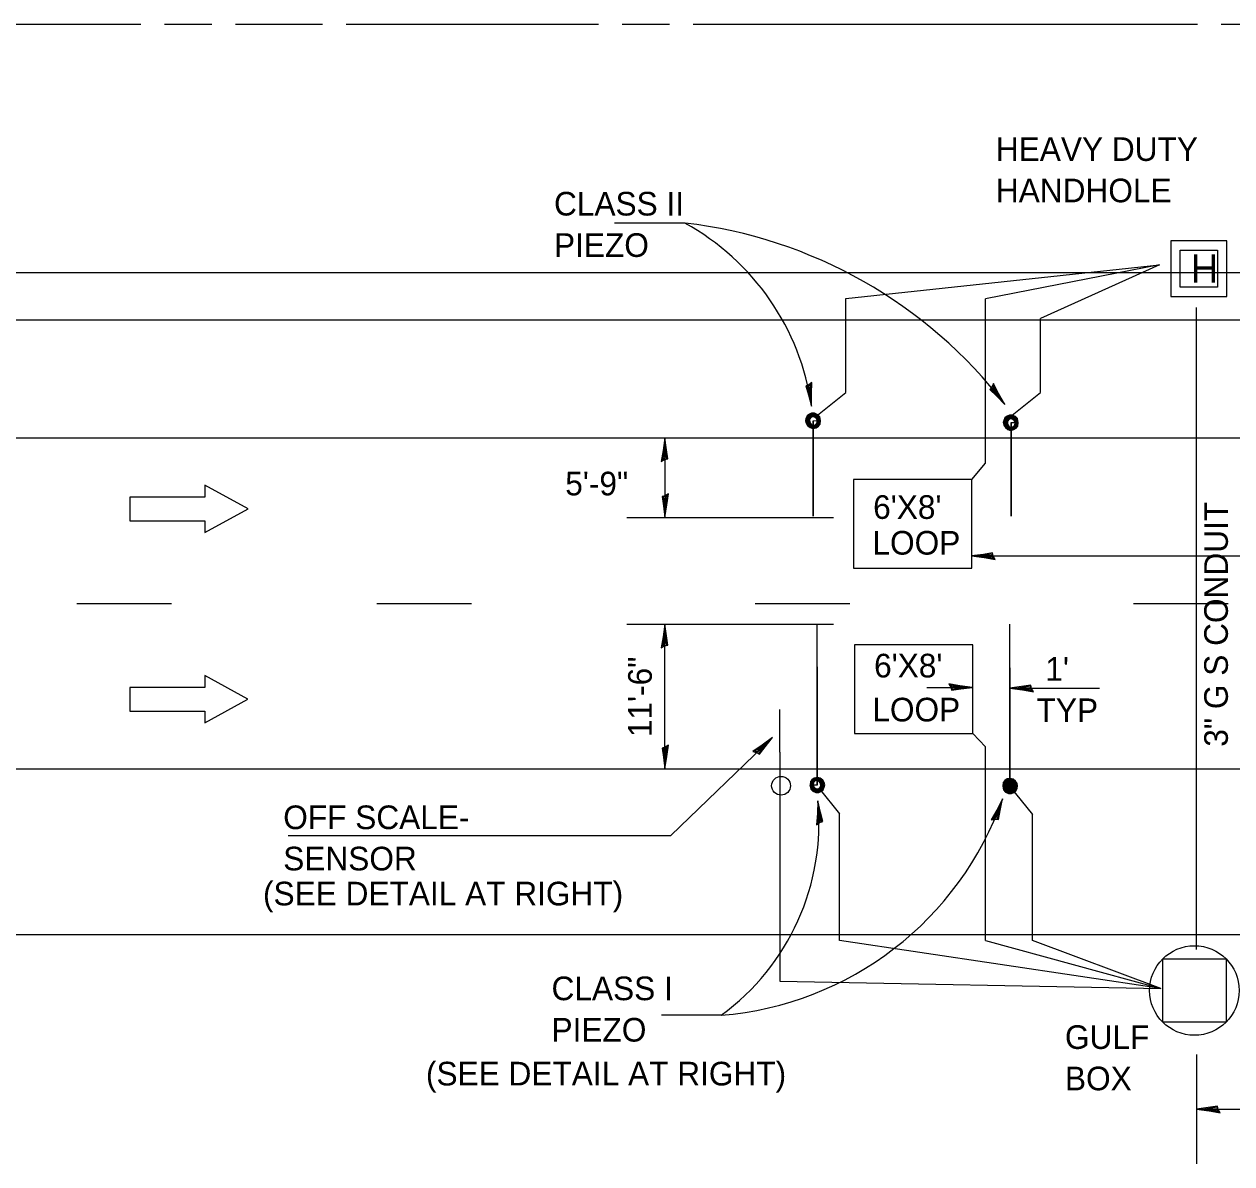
# Model space of a CAD drawing. Extents: x 17216 to 18874, y 6612 to 8544.
# Drawn here: x 17611 to 17713.1, y 8255.7 to 8352.1 of the extents above; entities that cross this region are included whole.
import ezdxf

# ---------------------------------------------------------------- set-up
doc = ezdxf.new("R2010")
doc.units = 0
for name, color, linetype in [('Alignment_EX_20 Centerline', 7, 'Continuous'), ('Design_EX_Roadway Dimensions', 7, 'Continuous'), ('Design_EX_Roadway Notes', 7, 'Continuous'), ('Design_PR_PMK Symbols', 7, 'Continuous'), ('Signals_EX_Detector Loop', 7, 'Continuous'), ('Signals_PR_Detector Loop', 7, 'Continuous'), ('Stage_Construction Traffic Control', 7, 'Continuous'), ('Topo_EOP', 7, 'Continuous'), ('Topo_Shoulder', 7, 'Continuous')]:
    doc.layers.add(name, color=color, linetype=linetype)

msp = doc.modelspace()

# ---------------------------------------------------------------- linework, layer by layer
at = {"layer": 'Alignment_EX_20 Centerline'}
for points in [[(17599.55, 8352.11), (17620.88, 8352.11)], [(17622.88, 8352.11), (17626.88, 8352.11)], [(17628.88, 8352.11), (17635.93, 8352.11)], [(17635.93, 8352.11), (17636.25, 8352.11)], [(17638.25, 8352.11), (17659.58, 8352.11)], [(17661.58, 8352.11), (17665.58, 8352.11)], [(17667.58, 8352.11), (17688.92, 8352.11)], [(17688.92, 8352.11), (17710.25, 8352.11)], [(17712.25, 8352.11), (17716.25, 8352.11)]]:
    msp.add_lwpolyline(points, dxfattribs=at)
at = {"layer": 'Design_EX_Roadway Dimensions'}
for p, q in [((17665.2, 8317.11), (17665.2, 8310.37)), ((17661.98, 8310.37), (17679.47, 8310.37)), ((17691.13, 8307.14), (17729.18, 8307.14)), ((17661.98, 8301.36), (17679.47, 8301.36)), ((17665.2, 8289.11), (17665.2, 8301.36)), ((17687.36, 8296.01), (17691.22, 8296.01)), ((17694.37, 8295.95), (17701.94, 8295.95)), ((17710.15, 8264.97), (17710.15, 8255.71)), ((17710.15, 8260.34), (17749.94, 8260.34))]:
    msp.add_line(p, q, dxfattribs=at)
for points in [[(17665.18, 8315.27), (17665.45, 8315.33), (17665.33, 8316.11), (17665.2, 8317.11), (17665.06, 8316.04), (17664.89, 8315.11), (17665.18, 8315.27), (17665.36, 8315.35), (17665.2, 8316.44), (17664.99, 8315.25), (17665.23, 8315.43), (17665.19, 8315.92), (17665.12, 8315.44)], [(17665.23, 8312.21), (17664.96, 8312.15), (17665.07, 8311.37), (17665.2, 8310.37), (17665.35, 8311.44), (17665.51, 8312.37), (17665.23, 8312.21), (17665.05, 8312.13), (17665.21, 8311.04), (17665.41, 8312.23), (17665.18, 8312.05), (17665.21, 8311.55), (17665.28, 8312.03)], [(17692.97, 8307.11), (17692.9, 8307.38), (17692.13, 8307.26), (17691.13, 8307.14), (17692.19, 8306.99), (17693.13, 8306.83), (17692.97, 8307.11), (17692.88, 8307.29), (17691.8, 8307.13), (17692.98, 8306.93), (17692.81, 8307.16), (17692.31, 8307.13), (17692.79, 8307.06)], [(17665.18, 8299.52), (17665.45, 8299.59), (17665.33, 8300.36), (17665.2, 8301.36), (17665.06, 8300.29), (17664.89, 8299.36), (17665.18, 8299.52), (17665.36, 8299.6), (17665.2, 8300.69), (17664.99, 8299.51), (17665.23, 8299.68), (17665.19, 8300.18), (17665.12, 8299.7)], [(17689.38, 8296.03), (17689.44, 8295.76), (17690.22, 8295.88), (17691.22, 8296.01), (17690.15, 8296.15), (17689.22, 8296.32), (17689.38, 8296.03), (17689.46, 8295.85), (17690.55, 8296.01), (17689.36, 8296.21), (17689.53, 8295.98), (17690.03, 8296.01), (17689.55, 8296.09)], [(17696.2, 8295.92), (17696.14, 8296.2), (17695.37, 8296.08), (17694.37, 8295.95), (17695.43, 8295.81), (17696.37, 8295.64), (17696.2, 8295.92), (17696.12, 8296.11), (17695.04, 8295.95), (17696.22, 8295.74), (17696.05, 8295.98), (17695.55, 8295.94), (17696.03, 8295.87)], [(17665.23, 8290.94), (17664.96, 8290.88), (17665.07, 8290.1), (17665.2, 8289.11), (17665.35, 8290.17), (17665.51, 8291.11), (17665.23, 8290.94), (17665.05, 8290.86), (17665.21, 8289.78), (17665.41, 8290.96), (17665.18, 8290.79), (17665.21, 8290.29), (17665.28, 8290.77)], [(17711.99, 8260.31), (17711.92, 8260.59), (17711.15, 8260.47), (17710.15, 8260.34), (17711.22, 8260.19), (17712.15, 8260.03), (17711.99, 8260.31), (17711.9, 8260.5), (17710.82, 8260.34), (17712.01, 8260.13), (17711.83, 8260.36), (17711.33, 8260.33), (17711.81, 8260.26)]]:
    msp.add_lwpolyline(points, dxfattribs=at)
at = {"layer": 'Design_EX_Roadway Notes'}
for p, q in [((17666.9, 8335.28), (17660.93, 8335.28)), ((17674.3, 8291.76), (17665.7, 8283.49)), ((17633.35, 8283.49), (17665.7, 8283.49)), ((17669.96, 8268.28), (17664.9, 8268.28))]:
    msp.add_line(p, q, dxfattribs=at)
for points in [[(17677.38, 8321.61), (17677.11, 8321.51), (17677.34, 8320.76), (17677.61, 8319.79), (17677.6, 8320.86), (17677.63, 8321.81), (17677.38, 8321.61), (17677.21, 8321.5), (17677.52, 8320.45), (17677.55, 8321.66), (17677.35, 8321.45), (17677.45, 8320.96), (17677.45, 8321.44)], [(17692.86, 8321.41), (17692.68, 8321.2), (17693.25, 8320.66), (17693.96, 8319.94), (17693.42, 8320.88), (17692.98, 8321.72), (17692.86, 8321.41), (17692.77, 8321.24), (17693.55, 8320.48), (17692.99, 8321.54), (17692.92, 8321.26), (17693.24, 8320.88), (17693.01, 8321.31)], [(17672.95, 8290.5), (17673.19, 8290.35), (17673.67, 8290.97), (17674.3, 8291.76), (17673.42, 8291.12), (17672.64, 8290.59), (17672.95, 8290.5), (17673.14, 8290.43), (17673.81, 8291.29), (17672.81, 8290.62), (17673.1, 8290.58), (17673.44, 8290.94), (17673.04, 8290.66)], [(17678.28, 8284.57), (17678.55, 8284.66), (17678.36, 8285.42), (17678.14, 8286.4), (17678.09, 8285.33), (17678.01, 8284.38), (17678.28, 8284.57), (17678.45, 8284.67), (17678.2, 8285.73), (17678.1, 8284.53), (17678.32, 8284.73), (17678.24, 8285.22), (17678.21, 8284.74)], [(17693.12, 8284.86), (17693.4, 8284.83), (17693.55, 8285.6), (17693.76, 8286.58), (17693.27, 8285.63), (17692.8, 8284.8), (17693.12, 8284.86), (17693.32, 8284.88), (17693.54, 8285.95), (17692.94, 8284.9), (17693.22, 8284.99), (17693.36, 8285.47), (17693.13, 8285.04)]]:
    msp.add_lwpolyline(points, dxfattribs=at)
for centre, radius, start, end in [((17662.22, 8295.48), 40.08, 37.6271, 83.2933), ((17656.72, 8316.79), 21.1, 8.1669, 61.1653), ((17667.74, 8295.8), 27.61, 274.6265, 340.4946), ((17658.07, 8284.55), 20.16, 306.1753, 5.2569)]:
    msp.add_arc(centre, radius, start, end, dxfattribs=at)
at = {"layer": 'Design_PR_PMK Symbols'}
msp.add_line((17553.85, 8331.11), (18189.55, 8331.11), dxfattribs=at)
for points in [[(17615.47, 8303.11), (17615.55, 8303.11)], [(17615.55, 8303.11), (17623.47, 8303.11)], [(17640.84, 8303.11), (17640.92, 8303.11)], [(17640.92, 8303.11), (17648.84, 8303.11)], [(17672.84, 8303.11), (17672.92, 8303.11)], [(17672.92, 8303.11), (17680.84, 8303.11)], [(17704.84, 8303.11), (17704.92, 8303.11)], [(17704.92, 8303.11), (17712.84, 8303.11)]]:
    msp.add_lwpolyline(points, dxfattribs=at)
at = {"layer": 'Signals_EX_Detector Loop'}
for points in [[(17681.16, 8306.09), (17691.16, 8306.09), (17691.16, 8313.59), (17681.16, 8313.59)], [(17681.23, 8292.12), (17691.23, 8292.12), (17691.23, 8299.62), (17681.23, 8299.62)]]:
    msp.add_lwpolyline(points, close=True, dxfattribs=at)
at = {"layer": 'Signals_PR_Detector Loop'}
for p, q in [((17680.49, 8328.89), (17707.02, 8331.76)), ((17707.02, 8331.76), (17692.3, 8328.87)), ((17707.02, 8331.76), (17696.96, 8327.2)), ((17680.49, 8320.96), (17680.49, 8328.89)), ((17692.3, 8314.96), (17692.3, 8328.87)), ((17696.96, 8320.94), (17696.96, 8327.2)), ((17710.13, 8328.13), (17710.13, 8273.84)), ((17678.11, 8319.04), (17680.49, 8320.96)), ((17694.58, 8319.02), (17696.96, 8320.94)), ((17691.16, 8313.59), (17692.3, 8314.96)), ((17678.07, 8297.75), (17678.07, 8301.37)), ((17694.38, 8297.67), (17694.38, 8301.37)), ((17674.92, 8290.52), (17674.92, 8294.14)), ((17691.23, 8292.12), (17692.3, 8290.99)), ((17674.92, 8290.52), (17674.92, 8271.15)), ((17692.3, 8274.59), (17692.3, 8290.99)), ((17678.24, 8287.45), (17679.96, 8285.32)), ((17694.38, 8287.63), (17696.3, 8285.25)), ((17679.96, 8274.59), (17679.96, 8285.32)), ((17696.3, 8274.59), (17696.3, 8285.25)), ((17707.13, 8270.55), (17679.96, 8274.59)), ((17692.3, 8274.59), (17707.13, 8270.55)), ((17707.13, 8270.55), (17696.3, 8274.59)), ((17674.92, 8271.15), (17707.13, 8270.55))]:
    msp.add_line(p, q, dxfattribs=at)
for points in [[(17707.99, 8329.07), (17712.71, 8329.07), (17712.71, 8333.79), (17707.99, 8333.79)], [(17708.77, 8329.85), (17708.77, 8333), (17711.92, 8333), (17711.92, 8329.85)], [(17712.67, 8273.05), (17712.67, 8267.69), (17707.3, 8267.69), (17707.3, 8273.05)]]:
    msp.add_lwpolyline(points, close=True, dxfattribs=at)
for points in [[(17677.75, 8310.48), (17677.75, 8318.56), (17678.35, 8318.58), (17678.29, 8318.9), (17678.12, 8319.07), (17677.86, 8319.19), (17677.61, 8319.19), (17677.42, 8319.12), (17677.24, 8318.98), (17677.13, 8318.76), (17677.1, 8318.56), (17677.14, 8318.35), (17677.27, 8318.15), (17677.48, 8317.98), (17677.72, 8317.92), (17677.99, 8317.97), (17678.18, 8318.1), (17678.32, 8318.28), (17678.35, 8318.59), (17678.29, 8318.84), (17678.11, 8319.04), (17677.85, 8319.15), (17677.62, 8319.15), (17677.39, 8319.06), (17677.23, 8318.91), (17677.14, 8318.61), (17677.2, 8318.29), (17677.38, 8318.07), (17677.66, 8317.96), (17677.99, 8318.01), (17678.22, 8318.17), (17678.32, 8318.41), (17678.31, 8318.66), (17678.25, 8318.83), (17678.06, 8319.02), (17677.82, 8319.13), (17677.55, 8319.09), (17677.4, 8319.03), (17677.23, 8318.8), (17677.18, 8318.59), (17677.24, 8318.36), (17677.39, 8318.12), (17677.68, 8318), (17677.98, 8318.03), (17678.19, 8318.2), (17678.29, 8318.45), (17678.26, 8318.68), (17678.18, 8318.85), (17677.96, 8319.02), (17677.81, 8319.08), (17677.48, 8319.03), (17677.26, 8318.78), (17677.24, 8318.46), (17677.4, 8318.17), (17677.68, 8318.04), (17677.98, 8318.07), (17678.16, 8318.23), (17678.25, 8318.47), (17678.23, 8318.67), (17678.14, 8318.84), (17677.9, 8319), (17677.77, 8319.03), (17677.55, 8319.01), (17677.4, 8318.88), (17677.29, 8318.71), (17677.29, 8318.44), (17677.46, 8318.17), (17677.7, 8318.08), (17677.98, 8318.12), (17678.15, 8318.32), (17678.2, 8318.56), (17678.12, 8318.79), (17677.97, 8318.91), (17677.74, 8318.99), (17677.53, 8318.94), (17677.33, 8318.69), (17677.37, 8318.39), (17677.55, 8318.17), (17677.76, 8318.1), (17677.95, 8318.15), (17678.11, 8318.32), (17678.15, 8318.57), (17678.06, 8318.78), (17677.94, 8318.89), (17677.72, 8318.94), (17677.55, 8318.9), (17677.38, 8318.69), (17677.42, 8318.4), (17677.57, 8318.19), (17677.76, 8318.14), (17677.91, 8318.21), (17678.06, 8318.35), (17678.09, 8318.57), (17678, 8318.77), (17677.79, 8318.89), (17677.58, 8318.86), (17677.44, 8318.69), (17677.46, 8318.42), (17677.6, 8318.23), (17677.76, 8318.2)], [(17694.47, 8310.48), (17694.47, 8318.4), (17695.07, 8318.42), (17695.01, 8318.74), (17694.84, 8318.91), (17694.58, 8319.02), (17694.33, 8319.03), (17694.14, 8318.96), (17693.96, 8318.81), (17693.85, 8318.59), (17693.82, 8318.4), (17693.86, 8318.19), (17693.99, 8317.99), (17694.2, 8317.81), (17694.44, 8317.75), (17694.71, 8317.81), (17694.9, 8317.93), (17695.04, 8318.11), (17695.07, 8318.42), (17695.01, 8318.67), (17694.83, 8318.87), (17694.57, 8318.99), (17694.34, 8318.99), (17694.11, 8318.9), (17693.95, 8318.74), (17693.86, 8318.45), (17693.92, 8318.13), (17694.1, 8317.91), (17694.38, 8317.8), (17694.71, 8317.85), (17694.94, 8318), (17695.03, 8318.24), (17695.03, 8318.5), (17694.97, 8318.67), (17694.78, 8318.86), (17694.54, 8318.96), (17694.27, 8318.93), (17694.12, 8318.87), (17693.94, 8318.63), (17693.9, 8318.42), (17693.95, 8318.19), (17694.11, 8317.95), (17694.4, 8317.83), (17694.7, 8317.86), (17694.91, 8318.03), (17695.01, 8318.28), (17694.98, 8318.51), (17694.9, 8318.68), (17694.68, 8318.86), (17694.53, 8318.92), (17694.2, 8318.86), (17693.98, 8318.61), (17693.96, 8318.29), (17694.12, 8318), (17694.4, 8317.88), (17694.7, 8317.9), (17694.88, 8318.06), (17694.97, 8318.3), (17694.95, 8318.5), (17694.85, 8318.68), (17694.62, 8318.83), (17694.49, 8318.87), (17694.27, 8318.84), (17694.12, 8318.72), (17694.01, 8318.54), (17694.01, 8318.28), (17694.17, 8318.01), (17694.42, 8317.91), (17694.7, 8317.95), (17694.87, 8318.15), (17694.92, 8318.4), (17694.84, 8318.63), (17694.69, 8318.75), (17694.45, 8318.83), (17694.25, 8318.78), (17694.05, 8318.53), (17694.09, 8318.22), (17694.27, 8318), (17694.48, 8317.93), (17694.67, 8317.99), (17694.83, 8318.16), (17694.87, 8318.41), (17694.78, 8318.61), (17694.66, 8318.73), (17694.44, 8318.77), (17694.27, 8318.73), (17694.1, 8318.53), (17694.13, 8318.23), (17694.29, 8318.03), (17694.48, 8317.97), (17694.63, 8318.04), (17694.78, 8318.19), (17694.81, 8318.41), (17694.72, 8318.61), (17694.51, 8318.73), (17694.3, 8318.7), (17694.16, 8318.53), (17694.17, 8318.26), (17694.32, 8318.06), (17694.48, 8318.03)], [(17677.75, 8318.56), (17677.75, 8310.48)], [(17694.47, 8318.4), (17694.47, 8310.48)], [(17678.07, 8287.75), (17678.07, 8297.75), (17678.07, 8287.75), (17677.46, 8287.73), (17677.53, 8287.41), (17677.7, 8287.24), (17677.96, 8287.13), (17678.21, 8287.12), (17678.39, 8287.19), (17678.57, 8287.34), (17678.68, 8287.56), (17678.72, 8287.76), (17678.68, 8287.96), (17678.55, 8288.16), (17678.34, 8288.34), (17678.1, 8288.4), (17677.83, 8288.34), (17677.64, 8288.22), (17677.5, 8288.04), (17677.47, 8287.73), (17677.53, 8287.48), (17677.71, 8287.28), (17677.96, 8287.17), (17678.2, 8287.16), (17678.43, 8287.25), (17678.58, 8287.41), (17678.68, 8287.7), (17678.61, 8288.02), (17678.44, 8288.24), (17678.15, 8288.35), (17677.82, 8288.31), (17677.6, 8288.15), (17677.5, 8287.91), (17677.51, 8287.65), (17677.56, 8287.48), (17677.75, 8287.29), (17678, 8287.19), (17678.27, 8287.22), (17678.42, 8287.28), (17678.59, 8287.52), (17678.64, 8287.73), (17678.58, 8287.96), (17678.43, 8288.2), (17678.13, 8288.32), (17677.83, 8288.29), (17677.62, 8288.12), (17677.53, 8287.87), (17677.55, 8287.64), (17677.64, 8287.47), (17677.86, 8287.29), (17678.01, 8287.24), (17678.33, 8287.29), (17678.56, 8287.54), (17678.57, 8287.86), (17678.42, 8288.15), (17678.14, 8288.27), (17677.84, 8288.25), (17677.66, 8288.09), (17677.57, 8287.85), (17677.59, 8287.65), (17677.68, 8287.47), (17677.91, 8287.32), (17678.04, 8287.28), (17678.27, 8287.31), (17678.42, 8287.43), (17678.53, 8287.61), (17678.52, 8287.87), (17678.36, 8288.14), (17678.12, 8288.24), (17677.83, 8288.2), (17677.66, 8288), (17677.61, 8287.76), (17677.7, 8287.52), (17677.85, 8287.4), (17678.08, 8287.33), (17678.28, 8287.37), (17678.49, 8287.62), (17678.45, 8287.93), (17678.26, 8288.15), (17678.05, 8288.22), (17677.87, 8288.16), (17677.71, 8287.99), (17677.66, 8287.74), (17677.76, 8287.54), (17677.87, 8287.42), (17678.1, 8287.38), (17678.26, 8287.42), (17678.44, 8287.62), (17678.4, 8287.92), (17678.25, 8288.12), (17678.06, 8288.18), (17677.9, 8288.11), (17677.76, 8287.96), (17677.73, 8287.74), (17677.82, 8287.54), (17678.03, 8287.42), (17678.24, 8287.45), (17678.38, 8287.62), (17678.36, 8287.9), (17678.22, 8288.09), (17678.05, 8288.12)], [(17694.38, 8287.67), (17694.38, 8297.67), (17694.38, 8287.67), (17693.77, 8287.65), (17693.83, 8287.33), (17694, 8287.16), (17694.26, 8287.04), (17694.51, 8287.04), (17694.7, 8287.11), (17694.88, 8287.26), (17694.99, 8287.47), (17695.03, 8287.67), (17694.98, 8287.88), (17694.85, 8288.08), (17694.65, 8288.25), (17694.4, 8288.31), (17694.14, 8288.26), (17693.94, 8288.13), (17693.8, 8287.95), (17693.77, 8287.64), (17693.83, 8287.39), (17694.01, 8287.19), (17694.27, 8287.08), (17694.51, 8287.08), (17694.73, 8287.17), (17694.89, 8287.33), (17694.98, 8287.62), (17694.92, 8287.94), (17694.74, 8288.16), (17694.46, 8288.27), (17694.13, 8288.22), (17693.9, 8288.06), (17693.81, 8287.82), (17693.81, 8287.57), (17693.87, 8287.4), (17694.06, 8287.21), (17694.31, 8287.1), (17694.57, 8287.14), (17694.72, 8287.2), (17694.9, 8287.43), (17694.94, 8287.64), (17694.89, 8287.87), (17694.73, 8288.11), (17694.44, 8288.23), (17694.14, 8288.2), (17693.93, 8288.03), (17693.83, 8287.78), (17693.86, 8287.55), (17693.94, 8287.38), (17694.17, 8287.21), (17694.32, 8287.15), (17694.64, 8287.2), (17694.87, 8287.45), (17694.88, 8287.77), (17694.72, 8288.06), (17694.44, 8288.19), (17694.14, 8288.16), (17693.96, 8288), (17693.88, 8287.76), (17693.89, 8287.56), (17693.99, 8287.39), (17694.22, 8287.24), (17694.35, 8287.2), (17694.57, 8287.22), (17694.72, 8287.35), (17694.83, 8287.52), (17694.83, 8287.79), (17694.67, 8288.06), (17694.42, 8288.15), (17694.14, 8288.11), (17693.97, 8287.92), (17693.92, 8287.67), (17694, 8287.44), (17694.15, 8287.32), (17694.39, 8287.24), (17694.59, 8287.29), (17694.8, 8287.54), (17694.75, 8287.85), (17694.57, 8288.06), (17694.36, 8288.13), (17694.18, 8288.08), (17694.01, 8287.91), (17693.97, 8287.66), (17694.06, 8287.45), (17694.18, 8287.34), (17694.4, 8287.29), (17694.57, 8287.33), (17694.74, 8287.54), (17694.71, 8287.83), (17694.55, 8288.04), (17694.36, 8288.09), (17694.21, 8288.02), (17694.06, 8287.88), (17694.03, 8287.66), (17694.12, 8287.46), (17694.33, 8287.34), (17694.54, 8287.37), (17694.68, 8287.54), (17694.67, 8287.81), (17694.52, 8288.01), (17694.36, 8288.03)], [(17694.36, 8288.03), (17694.1, 8287.87), (17694.09, 8287.66), (17694.17, 8287.49), (17694.37, 8287.4), (17694.53, 8287.42), (17694.63, 8287.56), (17694.62, 8287.8), (17694.5, 8287.98), (17694.35, 8287.98), (17694.16, 8287.86), (17694.16, 8287.64), (17694.21, 8287.51), (17694.41, 8287.44), (17694.56, 8287.55), (17694.57, 8287.79), (17694.49, 8287.94), (17694.32, 8287.93), (17694.18, 8287.8), (17694.23, 8287.54), (17694.4, 8287.49), (17694.54, 8287.62), (17694.52, 8287.79), (17694.44, 8287.91), (17694.32, 8287.9), (17694.22, 8287.75), (17694.27, 8287.58), (17694.4, 8287.56), (17694.49, 8287.67), (17694.4, 8287.88), (17694.29, 8287.82), (17694.27, 8287.64), (17694.35, 8287.6), (17694.44, 8287.66), (17694.39, 8287.84), (17694.31, 8287.77), (17694.32, 8287.65), (17694.4, 8287.66), (17694.38, 8287.77), (17694.35, 8287.75), (17694.36, 8287.66)]]:
    msp.add_lwpolyline(points, dxfattribs=at)
for centre, radius in [((17675.02, 8287.69), 0.794), ((17709.98, 8270.37), 3.79)]:
    msp.add_circle(centre, radius, dxfattribs=at)
at = {"layer": 'Stage_Construction Traffic Control'}
for points in [[(17619.95, 8312.11), (17619.95, 8310.11), (17626.29, 8310.11), (17626.29, 8309.11), (17629.95, 8311.11), (17626.29, 8313.11), (17626.29, 8312.11)], [(17619.95, 8296), (17619.95, 8294), (17626.28, 8294), (17626.28, 8293), (17629.94, 8295), (17626.28, 8297), (17626.28, 8296)]]:
    msp.add_lwpolyline(points, close=True, dxfattribs=at)
at = {"layer": 'Topo_EOP'}
for p, q in [((17553.85, 8317.11), (17635.93, 8317.11)), ((17635.93, 8317.11), (17978.29, 8317.11)), ((17553.85, 8289.11), (17635.93, 8289.11)), ((17635.93, 8289.11), (17978.29, 8289.11))]:
    msp.add_line(p, q, dxfattribs=at)
at = {"layer": 'Topo_Shoulder'}
for p, q in [((17553.85, 8327.11), (17635.93, 8327.11)), ((17635.93, 8327.11), (17978.29, 8327.11)), ((17553.85, 8275.11), (17635.93, 8275.11)), ((17635.93, 8275.11), (17978.29, 8275.11))]:
    msp.add_line(p, q, dxfattribs=at)

# ---------------------------------------------------------------- texts
at = {"layer": 'Design_EX_Roadway Dimensions'}
for s, p in [('5\'-9"', (17656.77, 8312.25)), (" 1' ", (17696.63, 8296.57)), ('TYP', (17696.63, 8293.07))]:
    msp.add_text(s, height=2, dxfattribs=at).set_placement(p)
msp.add_text('11\'-6"', height=2, rotation=90, dxfattribs=at).set_placement((17664.09, 8291.8))
at = {"layer": 'Design_EX_Roadway Notes'}
for s, p in [('HEAVY DUTY', (17693.19, 8340.54)), ('HANDHOLE', (17693.19, 8337.04)), ('CLASS II', (17655.82, 8335.92)), ('PIEZO', (17655.82, 8332.42)), ("6'X8'", (17682.81, 8310.26)), ('LOOP', (17682.75, 8307.24)), ("6'X8'", (17682.89, 8296.85)), ('LOOP', (17682.74, 8293.13)), ('OFF SCALE-', (17632.92, 8284.02)), ('SENSOR', (17632.92, 8280.53)), ('(SEE DETAIL AT RIGHT)', (17631.21, 8277.57)), ('CLASS I', (17655.61, 8269.55)), ('PIEZO', (17655.61, 8266.05)), ('GULF', (17699.03, 8265.43)), ('(SEE DETAIL AT RIGHT)', (17644.99, 8262.34)), ('BOX', (17699.03, 8261.93))]:
    msp.add_text(s, height=2, dxfattribs=at).set_placement(p)
msp.add_text('3" G S CONDUIT', height=2, rotation=90, dxfattribs=at).set_placement((17712.81, 8290.99))
at = {"layer": 'Signals_PR_Detector Loop'}
msp.add_text('H', height=2.4, dxfattribs=at).set_placement((17709.67, 8330.23))

doc.saveas('drawing.dxf')
